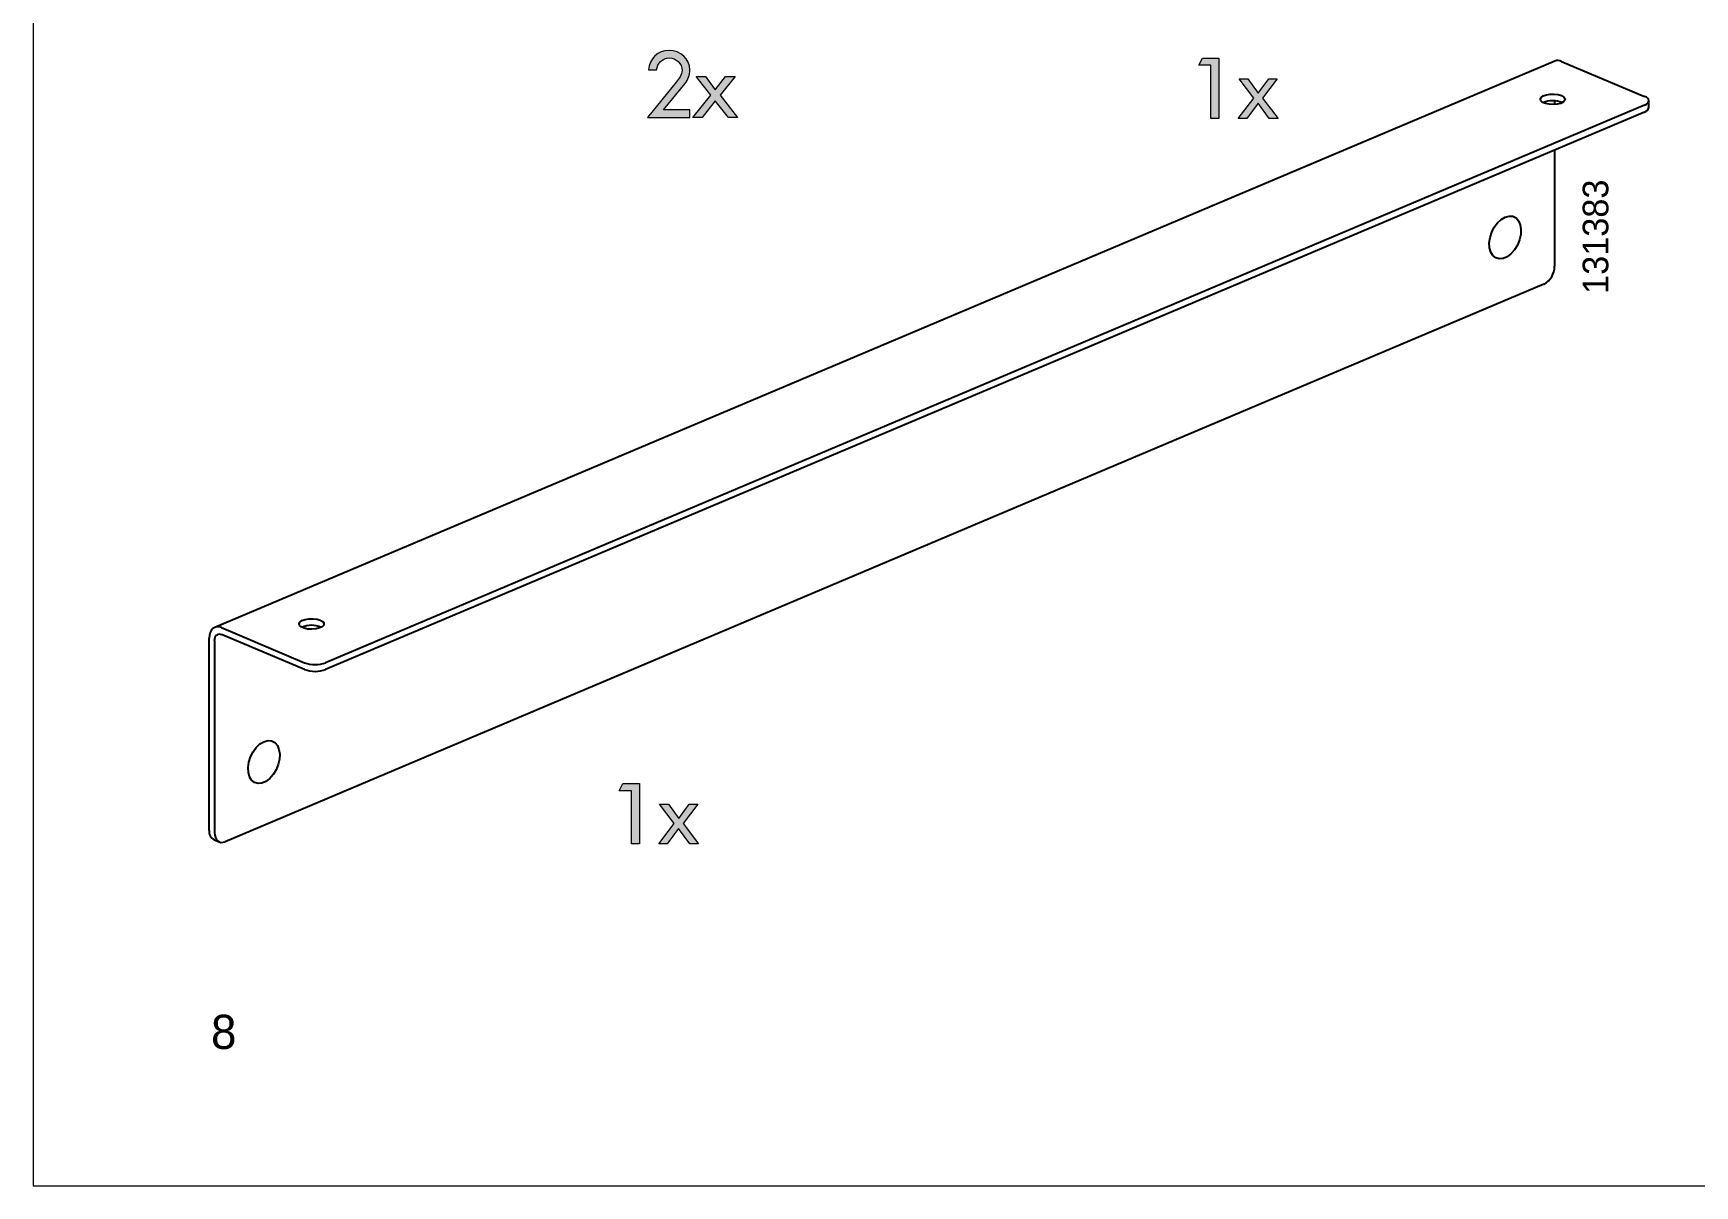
# Model space of a CAD drawing. Header units: inches. Extents: x -1535 to 2339, y 35 to 2700.
# Drawn here: x -1534.6 to -1413.1, y 1999.9 to 2084.2 of the extents above; entities that cross this region are included whole.
import ezdxf

# ---------------------------------------------------------------- set-up
doc = ezdxf.new("R2010")
doc.units = ezdxf.units.IN
doc.header["$MEASUREMENT"] = 0
doc.layers.add('Livello 1', color=7, linetype='Continuous')

msp = doc.modelspace()

# ---------------------------------------------------------------- hatches: boundary and pattern name
at = {"layer": 'Livello 1', "true_color": 0xffffff}
h = msp.add_hatch(color=7, dxfattribs=at)
h.dxf.hatch_style = 2
edge = h.paths.add_edge_path()
edge.add_spline(control_points=[(-1486.59, 2078.55), (-1486.59, 2078.55), (-1486.59, 2078), (-1486.59, 2078), (-1486.59, 2078), (-1489.68, 2078), (-1489.68, 2078), (-1489.68, 2078), (-1487.58, 2080.57), (-1487.58, 2080.57), (-1487.39, 2080.82), (-1487.16, 2081.12), (-1487.16, 2081.43), (-1487.16, 2081.93), (-1487.6, 2082.35), (-1488.1, 2082.35), (-1488.59, 2082.35), (-1488.99, 2081.95), (-1489.02, 2081.47), (-1489.02, 2081.47), (-1489.61, 2081.47), (-1489.61, 2081.47), (-1489.52, 2082.32), (-1488.97, 2082.89), (-1488.1, 2082.89), (-1487.28, 2082.89), (-1486.59, 2082.29), (-1486.59, 2081.46), (-1486.59, 2081.1), (-1486.72, 2080.75), (-1486.94, 2080.47), (-1486.94, 2080.47), (-1488.52, 2078.55), (-1488.52, 2078.55), (-1488.52, 2078.55), (-1486.59, 2078.55), (-1486.59, 2078.55)], knot_values=[0, 0, 0, 0, 1, 1, 1, 2, 2, 2, 3, 3, 3, 4, 4, 4, 5, 5, 5, 6, 6, 6, 7, 7, 7, 8, 8, 8, 9, 9, 9, 10, 10, 10, 11, 11, 11, 12, 12, 12, 12], degree=3, periodic=0)
for points in [[(-1447.91, 2077.92), (-1448.49, 2077.92), (-1448.49, 2081.81), (-1449.39, 2081.81), (-1449.11, 2082.34), (-1447.91, 2082.34)], [(-1443.58, 2077.92), (-1444.23, 2077.92), (-1445.04, 2079.05), (-1445.88, 2077.92), (-1446.5, 2077.92), (-1445.36, 2079.4), (-1446.44, 2080.82), (-1445.79, 2080.82), (-1445.03, 2079.78), (-1444.27, 2080.82), (-1443.64, 2080.82), (-1444.72, 2079.41)], [(-1490.28, 2024.89), (-1490.86, 2024.89), (-1490.86, 2028.78), (-1491.76, 2028.78), (-1491.48, 2029.31), (-1490.28, 2029.31)], [(-1485.95, 2024.89), (-1486.6, 2024.89), (-1487.41, 2026.02), (-1488.25, 2024.89), (-1488.87, 2024.89), (-1487.73, 2026.38), (-1488.81, 2027.79), (-1488.16, 2027.79), (-1487.4, 2026.76), (-1486.64, 2027.79), (-1486.01, 2027.79), (-1487.09, 2026.39)]]:
    msp.add_hatch(color=7, dxfattribs=at).paths.add_polyline_path(points)
h = msp.add_hatch(color=7, dxfattribs=at)
h.dxf.hatch_style = 2
h.paths.add_polyline_path([(-1486.12, 2080.98), (-1485.45, 2080.98), (-1484.74, 2080.02), (-1483.98, 2080.98), (-1483.28, 2080.98), (-1484.38, 2079.62), (-1483.1, 2078), (-1483.77, 2078), (-1484.74, 2079.21), (-1485.69, 2078), (-1486.38, 2078), (-1485.06, 2079.62)])

# ---------------------------------------------------------------- linework, layer by layer
at = {"layer": 'Livello 1', "color": 18, "lineweight": 25, "true_color": 0x010101}
for p, q in [((-1423.36, 2082.12), (-1521.32, 2040.72)), ((-1422.86, 2082.1), (-1416.8, 2079.54)), ((-1423.97, 2079.66), (-1423.69, 2079.7)), ((-1423.69, 2079.7), (-1423.39, 2079.71)), ((-1423.39, 2079.71), (-1423.1, 2079.67)), ((-1416.8, 2078.89), (-1513.22, 2038.14)), ((-1424.41, 2079.34), (-1424.35, 2079.46)), ((-1424.38, 2079.21), (-1424.41, 2079.34)), ((-1424.25, 2079.1), (-1424.38, 2079.21)), ((-1424.35, 2079.46), (-1424.2, 2079.57)), ((-1424.03, 2079.01), (-1424.25, 2079.1)), ((-1424.2, 2079.57), (-1423.97, 2079.66)), ((-1423.76, 2078.96), (-1424.03, 2079.01)), ((-1423.47, 2078.94), (-1423.76, 2078.96)), ((-1423.17, 2078.97), (-1423.47, 2078.94)), ((-1423.37, 2079.21), (-1423.37, 2078.94)), ((-1422.91, 2079.03), (-1423.17, 2078.97)), ((-1423.1, 2079.67), (-1422.86, 2079.6)), ((-1422.72, 2079.13), (-1422.91, 2079.03)), ((-1422.86, 2079.6), (-1422.69, 2079.49)), ((-1422.61, 2079.25), (-1422.72, 2079.13)), ((-1422.69, 2079.49), (-1422.6, 2079.37)), ((-1422.6, 2079.37), (-1422.61, 2079.25)), ((-1416.66, 2079.47), (-1416.8, 2079.54)), ((-1416.8, 2078.89), (-1416.66, 2078.96)), ((-1416.56, 2079.39), (-1416.66, 2079.47)), ((-1416.66, 2078.96), (-1416.56, 2079.04)), ((-1416.5, 2079.31), (-1416.56, 2079.39)), ((-1416.56, 2079.04), (-1416.5, 2079.13)), ((-1416.48, 2079.22), (-1416.5, 2079.31)), ((-1416.5, 2079.13), (-1416.48, 2079.22)), ((-1416.48, 2078.72), (-1416.48, 2079.22)), ((-1416.8, 2078.39), (-1513.22, 2037.64)), ((-1423.37, 2075.61), (-1423.37, 2067.12)), ((-1427.78, 2069.98), (-1427.54, 2070.3)), ((-1427.54, 2070.3), (-1427.27, 2070.55)), ((-1427.27, 2070.55), (-1426.98, 2070.72)), ((-1426.98, 2070.72), (-1426.7, 2070.79)), ((-1426.7, 2070.79), (-1426.43, 2070.77)), ((-1426.43, 2070.77), (-1426.19, 2070.65)), ((-1426.19, 2070.65), (-1426.01, 2070.44)), ((-1426.01, 2070.44), (-1425.88, 2070.16)), ((-1425.88, 2070.16), (-1425.83, 2069.81)), ((-1428.14, 2068.83), (-1428.09, 2069.22)), ((-1428.12, 2068.47), (-1428.14, 2068.83)), ((-1428.09, 2069.22), (-1427.96, 2069.61)), ((-1427.96, 2069.61), (-1427.78, 2069.98)), ((-1425.93, 2069.04), (-1426.09, 2068.66)), ((-1425.84, 2069.43), (-1425.93, 2069.04)), ((-1425.83, 2069.81), (-1425.84, 2069.43)), ((-1428.03, 2068.15), (-1428.12, 2068.47)), ((-1427.88, 2067.9), (-1428.03, 2068.15)), ((-1427.67, 2067.74), (-1427.88, 2067.9)), ((-1427.41, 2067.67), (-1427.67, 2067.74)), ((-1427.13, 2067.69), (-1427.41, 2067.67)), ((-1426.84, 2067.82), (-1427.13, 2067.69)), ((-1426.56, 2068.03), (-1426.84, 2067.82)), ((-1426.3, 2068.32), (-1426.56, 2068.03)), ((-1426.09, 2068.66), (-1426.3, 2068.32)), ((-1424.15, 2065.8), (-1520.57, 2025.05)), ((-1515.16, 2040.99), (-1515.1, 2041.11)), ((-1515.13, 2040.86), (-1515.16, 2040.99)), ((-1515, 2040.75), (-1515.13, 2040.86)), ((-1515.1, 2041.11), (-1514.95, 2041.22)), ((-1514.95, 2041.22), (-1514.72, 2041.3)), ((-1514.72, 2041.3), (-1514.44, 2041.35)), ((-1514.44, 2041.35), (-1514.14, 2041.35)), ((-1514.14, 2041.35), (-1513.85, 2041.32)), ((-1513.85, 2041.32), (-1513.61, 2041.24)), ((-1513.61, 2041.24), (-1513.43, 2041.14)), ((-1513.36, 2040.89), (-1513.47, 2040.77)), ((-1513.43, 2041.14), (-1513.35, 2041.02)), ((-1513.35, 2041.02), (-1513.36, 2040.89)), ((-1521.71, 2040.14), (-1521.73, 2039.92)), ((-1521.73, 2025.88), (-1521.73, 2039.92)), ((-1521.66, 2040.34), (-1521.71, 2040.14)), ((-1521.58, 2040.5), (-1521.66, 2040.34)), ((-1521.47, 2040.63), (-1521.58, 2040.5)), ((-1521.33, 2040.72), (-1521.47, 2040.63)), ((-1521.34, 2039.76), (-1521.33, 2039.89)), ((-1521.34, 2039.76), (-1521.34, 2025.72)), ((-1521.17, 2040.76), (-1521.33, 2040.72)), ((-1521.33, 2039.89), (-1521.3, 2040)), ((-1521.3, 2040), (-1521.26, 2040.09)), ((-1521.26, 2040.09), (-1521.19, 2040.16)), ((-1521.19, 2040.16), (-1521.11, 2040.21)), ((-1521, 2040.75), (-1521.17, 2040.76)), ((-1521.11, 2040.21), (-1521.02, 2040.24)), ((-1521.02, 2040.24), (-1520.93, 2040.23)), ((-1520.83, 2040.7), (-1521, 2040.75)), ((-1520.93, 2040.23), (-1520.83, 2040.2)), ((-1520.83, 2040.7), (-1514.77, 2038.14)), ((-1514.77, 2037.64), (-1520.83, 2040.2)), ((-1514.78, 2040.66), (-1515, 2040.75)), ((-1514.51, 2040.6), (-1514.78, 2040.66)), ((-1514.22, 2040.59), (-1514.51, 2040.6)), ((-1513.92, 2040.61), (-1514.22, 2040.59)), ((-1513.66, 2040.68), (-1513.92, 2040.61)), ((-1513.47, 2040.77), (-1513.66, 2040.68)), ((-1518.02, 2032.2), (-1517.73, 2032.36)), ((-1517.73, 2032.36), (-1517.45, 2032.44)), ((-1517.45, 2032.44), (-1517.18, 2032.42)), ((-1517.18, 2032.42), (-1516.94, 2032.3)), ((-1518.84, 2030.87), (-1518.71, 2031.26)), ((-1518.71, 2031.26), (-1518.53, 2031.63)), ((-1518.53, 2031.63), (-1518.29, 2031.94)), ((-1518.29, 2031.94), (-1518.02, 2032.2)), ((-1516.94, 2032.3), (-1516.75, 2032.09)), ((-1516.75, 2032.09), (-1516.63, 2031.8)), ((-1516.63, 2031.8), (-1516.58, 2031.46)), ((-1516.58, 2031.46), (-1516.59, 2031.08)), ((-1518.89, 2030.48), (-1518.84, 2030.87)), ((-1518.87, 2030.12), (-1518.89, 2030.48)), ((-1518.78, 2029.8), (-1518.87, 2030.12)), ((-1517.05, 2029.96), (-1517.31, 2029.68)), ((-1516.84, 2030.31), (-1517.05, 2029.96)), ((-1516.68, 2030.69), (-1516.84, 2030.31)), ((-1516.59, 2031.08), (-1516.68, 2030.69)), ((-1518.63, 2029.55), (-1518.78, 2029.8)), ((-1518.42, 2029.39), (-1518.63, 2029.55)), ((-1518.16, 2029.31), (-1518.42, 2029.39)), ((-1517.88, 2029.34), (-1518.16, 2029.31)), ((-1517.59, 2029.46), (-1517.88, 2029.34)), ((-1517.31, 2029.68), (-1517.59, 2029.46)), ((-1521.38, 2025.2), (-1521, 2025.04)), ((-1521.34, 2025.72), (-1521.33, 2025.53)), ((-1521.33, 2025.53), (-1521.28, 2025.36)), ((-1521.28, 2025.36), (-1521.21, 2025.22)), ((-1521.21, 2025.22), (-1521.12, 2025.11)), ((-1521.12, 2025.11), (-1521, 2025.04)), ((-1521, 2025.04), (-1520.87, 2025)), ((-1520.72, 2025.01), (-1520.57, 2025.05)), ((-1520.87, 2025), (-1520.72, 2025.01))]:
    msp.add_line(p, q, dxfattribs=at)
at = {"layer": 'Livello 1', "lineweight": 0}
for points in [[(-1534.6, 1999.9), (-1324.6, 1999.9), (-1324.6, 2296.9), (-1534.6, 2296.9), (-1534.6, 1999.9)], [(-1534.6, 1999.9), (-1324.6, 1999.9), (-1324.6, 2296.9), (-1534.6, 2296.9), (-1534.6, 1999.9)], [(-1534.6, 1999.9), (-1324.6, 1999.9), (-1324.6, 2296.9), (-1534.6, 2296.9), (-1534.6, 1999.9)], [(-1534.6, 1999.9), (-1324.6, 1999.9), (-1324.6, 2296.9), (-1534.6, 2296.9), (-1534.6, 1999.9)], [(-1534.6, 1999.9), (-1324.6, 1999.9), (-1324.6, 2296.9), (-1534.6, 2296.9), (-1534.6, 1999.9)], [(-1534.6, 1999.9), (-1324.6, 1999.9), (-1324.6, 2296.9), (-1534.6, 2296.9), (-1534.6, 1999.9)], [(-1534.6, 1999.9), (-1324.6, 1999.9), (-1324.6, 2296.9), (-1534.6, 2296.9), (-1534.6, 1999.9)], [(-1534.6, 1999.9), (-1324.6, 1999.9), (-1324.6, 2296.9), (-1534.6, 2296.9), (-1534.6, 1999.9)], [(-1534.6, 1999.9), (-1324.6, 1999.9), (-1324.6, 2296.9), (-1534.6, 2296.9), (-1534.6, 1999.9)], [(-1534.6, 1999.9), (-1324.6, 1999.9), (-1324.6, 2296.9), (-1534.6, 2296.9), (-1534.6, 1999.9)], [(-1534.6, 1999.9), (-1324.6, 1999.9), (-1324.6, 2296.9), (-1534.6, 2296.9), (-1534.6, 1999.9)], [(-1534.6, 1999.9), (-1324.6, 1999.9), (-1324.6, 2296.9), (-1534.6, 2296.9), (-1534.6, 1999.9)], [(-1534.6, 1999.9), (-1324.6, 1999.9), (-1324.6, 2296.9), (-1534.6, 2296.9), (-1534.6, 1999.9)], [(-1534.6, 1999.9), (-1324.6, 1999.9), (-1324.6, 2296.9), (-1534.6, 2296.9), (-1534.6, 1999.9)], [(-1534.6, 1999.9), (-1324.6, 1999.9), (-1324.6, 2296.9), (-1534.6, 2296.9), (-1534.6, 1999.9)], [(-1534.6, 1999.9), (-1324.6, 1999.9), (-1324.6, 2296.9), (-1534.6, 2296.9), (-1534.6, 1999.9)], [(-1534.6, 1999.9), (-1324.6, 1999.9), (-1324.6, 2296.9), (-1534.6, 2296.9), (-1534.6, 1999.9)], [(-1534.6, 1999.9), (-1324.6, 1999.9), (-1324.6, 2296.9), (-1534.6, 2296.9), (-1534.6, 1999.9)], [(-1534.6, 1999.9), (-1324.6, 1999.9), (-1324.6, 2296.9), (-1534.6, 2296.9), (-1534.6, 1999.9)], [(-1534.6, 1999.9), (-1324.6, 1999.9), (-1324.6, 2296.9), (-1534.6, 2296.9), (-1534.6, 1999.9)], [(-1534.6, 1999.9), (-1324.6, 1999.9), (-1324.6, 2296.9), (-1534.6, 2296.9), (-1534.6, 1999.9)], [(-1534.6, 1999.9), (-1324.6, 1999.9), (-1324.6, 2296.9), (-1534.6, 2296.9), (-1534.6, 1999.9)], [(-1534.6, 1999.9), (-1324.6, 1999.9), (-1324.6, 2296.9), (-1534.6, 2296.9), (-1534.6, 1999.9)], [(-1534.6, 1999.9), (-1324.6, 1999.9), (-1324.6, 2296.9), (-1534.6, 2296.9), (-1534.6, 1999.9)], [(-1534.6, 1999.9), (-1324.6, 1999.9), (-1324.6, 2296.9), (-1534.6, 2296.9), (-1534.6, 1999.9)], [(-1534.6, 1999.9), (-1324.6, 1999.9), (-1324.6, 2296.9), (-1534.6, 2296.9), (-1534.6, 1999.9)], [(-1534.6, 1999.9), (-1324.6, 1999.9), (-1324.6, 2296.9), (-1534.6, 2296.9), (-1534.6, 1999.9)], [(-1534.6, 1999.9), (-1324.6, 1999.9), (-1324.6, 2296.9), (-1534.6, 2296.9), (-1534.6, 1999.9)], [(-1534.6, 1999.9), (-1324.6, 1999.9), (-1324.6, 2296.9), (-1534.6, 2296.9), (-1534.6, 1999.9)], [(-1534.6, 1999.9), (-1324.6, 1999.9), (-1324.6, 2296.9), (-1534.6, 2296.9), (-1534.6, 1999.9)], [(-1534.6, 1999.9), (-1324.6, 1999.9), (-1324.6, 2296.9), (-1534.6, 2296.9), (-1534.6, 1999.9)], [(-1534.6, 1999.9), (-1324.6, 1999.9), (-1324.6, 2296.9), (-1534.6, 2296.9), (-1534.6, 1999.9)], [(-1534.6, 1999.9), (-1324.6, 1999.9), (-1324.6, 2296.9), (-1534.6, 2296.9), (-1534.6, 1999.9)], [(-1534.6, 1999.9), (-1324.6, 1999.9), (-1324.6, 2296.9), (-1534.6, 2296.9), (-1534.6, 1999.9)], [(-1534.6, 1999.9), (-1324.6, 1999.9), (-1324.6, 2296.9), (-1534.6, 2296.9), (-1534.6, 1999.9)], [(-1534.6, 1999.9), (-1324.6, 1999.9), (-1324.6, 2296.9), (-1534.6, 2296.9), (-1534.6, 1999.9)], [(-1534.6, 1999.9), (-1324.6, 1999.9), (-1324.6, 2296.9), (-1534.6, 2296.9), (-1534.6, 1999.9)], [(-1534.6, 1999.9), (-1324.6, 1999.9), (-1324.6, 2296.9), (-1534.6, 2296.9), (-1534.6, 1999.9)], [(-1534.6, 1999.9), (-1324.6, 1999.9), (-1324.6, 2296.9), (-1534.6, 2296.9), (-1534.6, 1999.9)], [(-1534.6, 1999.9), (-1324.6, 1999.9), (-1324.6, 2296.9), (-1534.6, 2296.9), (-1534.6, 1999.9)], [(-1534.6, 1999.9), (-1324.6, 1999.9), (-1324.6, 2296.9), (-1534.6, 2296.9), (-1534.6, 1999.9)], [(-1534.6, 1999.9), (-1324.6, 1999.9), (-1324.6, 2296.9), (-1534.6, 2296.9), (-1534.6, 1999.9)], [(-1534.6, 1999.9), (-1324.6, 1999.9), (-1324.6, 2296.9), (-1534.6, 2296.9), (-1534.6, 1999.9)], [(-1534.6, 1999.9), (-1324.6, 1999.9), (-1324.6, 2296.9), (-1534.6, 2296.9), (-1534.6, 1999.9)], [(-1534.6, 1999.9), (-1324.6, 1999.9), (-1324.6, 2296.9), (-1534.6, 2296.9), (-1534.6, 1999.9)], [(-1534.6, 1999.9), (-1324.6, 1999.9), (-1324.6, 2296.9), (-1534.6, 2296.9), (-1534.6, 1999.9)], [(-1534.6, 1999.9), (-1324.6, 1999.9), (-1324.6, 2296.9), (-1534.6, 2296.9), (-1534.6, 1999.9)], [(-1534.6, 1999.9), (-1324.6, 1999.9), (-1324.6, 2296.9), (-1534.6, 2296.9), (-1534.6, 1999.9)], [(-1534.6, 1999.9), (-1324.6, 1999.9), (-1324.6, 2296.9), (-1534.6, 2296.9), (-1534.6, 1999.9)], [(-1534.6, 1999.9), (-1324.6, 1999.9), (-1324.6, 2296.9), (-1534.6, 2296.9), (-1534.6, 1999.9)], [(-1534.6, 1999.9), (-1324.6, 1999.9), (-1324.6, 2296.9), (-1534.6, 2296.9), (-1534.6, 1999.9)], [(-1534.6, 1999.9), (-1324.6, 1999.9), (-1324.6, 2296.9), (-1534.6, 2296.9), (-1534.6, 1999.9)], [(-1534.6, 1999.9), (-1324.6, 1999.9), (-1324.6, 2296.9), (-1534.6, 2296.9), (-1534.6, 1999.9)], [(-1534.6, 1999.9), (-1324.6, 1999.9), (-1324.6, 2296.9), (-1534.6, 2296.9), (-1534.6, 1999.9)], [(-1534.6, 1999.9), (-1324.6, 1999.9), (-1324.6, 2296.9), (-1534.6, 2296.9), (-1534.6, 1999.9)], [(-1534.6, 1999.9), (-1324.6, 1999.9), (-1324.6, 2296.9), (-1534.6, 2296.9), (-1534.6, 1999.9)], [(-1534.6, 1999.9), (-1324.6, 1999.9), (-1324.6, 2296.9), (-1534.6, 2296.9), (-1534.6, 1999.9)], [(-1534.6, 1999.9), (-1324.6, 1999.9), (-1324.6, 2296.9), (-1534.6, 2296.9), (-1534.6, 1999.9)], [(-1534.6, 1999.9), (-1324.6, 1999.9), (-1324.6, 2296.9), (-1534.6, 2296.9), (-1534.6, 1999.9)], [(-1534.6, 1999.9), (-1324.6, 1999.9), (-1324.6, 2296.9), (-1534.6, 2296.9), (-1534.6, 1999.9)], [(-1534.6, 1999.9), (-1324.6, 1999.9), (-1324.6, 2296.9), (-1534.6, 2296.9), (-1534.6, 1999.9)], [(-1534.6, 1999.9), (-1324.6, 1999.9), (-1324.6, 2296.9), (-1534.6, 2296.9), (-1534.6, 1999.9)], [(-1534.6, 1999.9), (-1324.6, 1999.9), (-1324.6, 2296.9), (-1534.6, 2296.9), (-1534.6, 1999.9)], [(-1534.6, 1999.9), (-1324.6, 1999.9), (-1324.6, 2296.9), (-1534.6, 2296.9), (-1534.6, 1999.9)], [(-1534.6, 1999.9), (-1324.6, 1999.9), (-1324.6, 2296.9), (-1534.6, 2296.9), (-1534.6, 1999.9)], [(-1534.6, 1999.9), (-1324.6, 1999.9), (-1324.6, 2296.9), (-1534.6, 2296.9), (-1534.6, 1999.9)], [(-1447.91, 2077.92), (-1448.49, 2077.92), (-1448.49, 2081.81), (-1449.39, 2081.81), (-1449.11, 2082.34), (-1447.91, 2082.34), (-1447.91, 2077.92)], [(-1486.12, 2080.98), (-1485.45, 2080.98), (-1484.74, 2080.02), (-1483.98, 2080.98), (-1483.28, 2080.98), (-1484.38, 2079.62), (-1483.1, 2078), (-1483.77, 2078), (-1484.74, 2079.21), (-1485.69, 2078), (-1486.38, 2078), (-1485.06, 2079.62), (-1486.12, 2080.98)], [(-1443.58, 2077.92), (-1444.23, 2077.92), (-1445.04, 2079.05), (-1445.88, 2077.92), (-1446.5, 2077.92), (-1445.36, 2079.4), (-1446.44, 2080.82), (-1445.79, 2080.82), (-1445.03, 2079.78), (-1444.27, 2080.82), (-1443.64, 2080.82), (-1444.72, 2079.41), (-1443.58, 2077.92)], [(-1490.28, 2024.89), (-1490.86, 2024.89), (-1490.86, 2028.78), (-1491.76, 2028.78), (-1491.48, 2029.31), (-1490.28, 2029.31), (-1490.28, 2024.89)], [(-1485.95, 2024.89), (-1486.6, 2024.89), (-1487.41, 2026.02), (-1488.25, 2024.89), (-1488.87, 2024.89), (-1487.73, 2026.38), (-1488.81, 2027.79), (-1488.16, 2027.79), (-1487.4, 2026.76), (-1486.64, 2027.79), (-1486.01, 2027.79), (-1487.09, 2026.39), (-1485.95, 2024.89)]]:
    msp.add_lwpolyline(points, dxfattribs=at)
msp.add_open_spline([(-1486.59, 2078.55), (-1486.59, 2078.55), (-1486.59, 2078), (-1486.59, 2078), (-1486.59, 2078), (-1489.68, 2078), (-1489.68, 2078), (-1489.68, 2078), (-1487.58, 2080.57), (-1487.58, 2080.57), (-1487.39, 2080.82), (-1487.16, 2081.12), (-1487.16, 2081.43), (-1487.16, 2081.93), (-1487.6, 2082.35), (-1488.1, 2082.35), (-1488.59, 2082.35), (-1488.99, 2081.95), (-1489.02, 2081.47), (-1489.02, 2081.47), (-1489.61, 2081.47), (-1489.61, 2081.47), (-1489.52, 2082.32), (-1488.97, 2082.89), (-1488.1, 2082.89), (-1487.28, 2082.89), (-1486.59, 2082.29), (-1486.59, 2081.46), (-1486.59, 2081.1), (-1486.72, 2080.75), (-1486.94, 2080.47), (-1486.94, 2080.47), (-1488.52, 2078.55), (-1488.52, 2078.55), (-1488.52, 2078.55), (-1486.59, 2078.55), (-1486.59, 2078.55)], degree=3, knots=[0, 0, 0, 0, 1, 1, 1, 2, 2, 2, 3, 3, 3, 4, 4, 4, 5, 5, 5, 6, 6, 6, 7, 7, 7, 8, 8, 8, 9, 9, 9, 10, 10, 10, 11, 11, 11, 12, 12, 12, 12], dxfattribs=at)
at = {"layer": 'Livello 1', "color": 18, "lineweight": 25, "true_color": 0x010101}
for points in [[(-1422.86, 2082.1), (-1423.02, 2082.18), (-1423.19, 2082.18), (-1423.36, 2082.12)], [(-1422.81, 2079.08), (-1423.25, 2079.27), (-1423.76, 2079.27), (-1424.2, 2079.08)], [(-1416.8, 2078.39), (-1416.64, 2078.43), (-1416.52, 2078.56), (-1416.48, 2078.72)], [(-1424.15, 2065.8), (-1423.67, 2066.07), (-1423.37, 2066.57), (-1423.37, 2067.12)], [(-1513.56, 2040.72), (-1514, 2040.92), (-1514.51, 2040.92), (-1514.95, 2040.72)], [(-1514.77, 2038.14), (-1514.27, 2037.95), (-1513.72, 2037.95), (-1513.22, 2038.14)], [(-1514.77, 2037.64), (-1514.27, 2037.46), (-1513.72, 2037.46), (-1513.22, 2037.64)], [(-1521.73, 2025.88), (-1521.76, 2025.6), (-1521.63, 2025.33), (-1521.38, 2025.2)]]:
    msp.add_open_spline(points, degree=3, dxfattribs=at)

# ---------------------------------------------------------------- texts
at = {"layer": 'Livello 1', "color": 7, "true_color": 0xffffff}
msp.add_text('131383', height=1.873, rotation=90, dxfattribs=at).set_placement((-1419.44, 2065.1))
msp.add_text('8', height=2.5, dxfattribs=at).set_placement((-1521.6, 2009.9))

doc.saveas('drawing.dxf')
